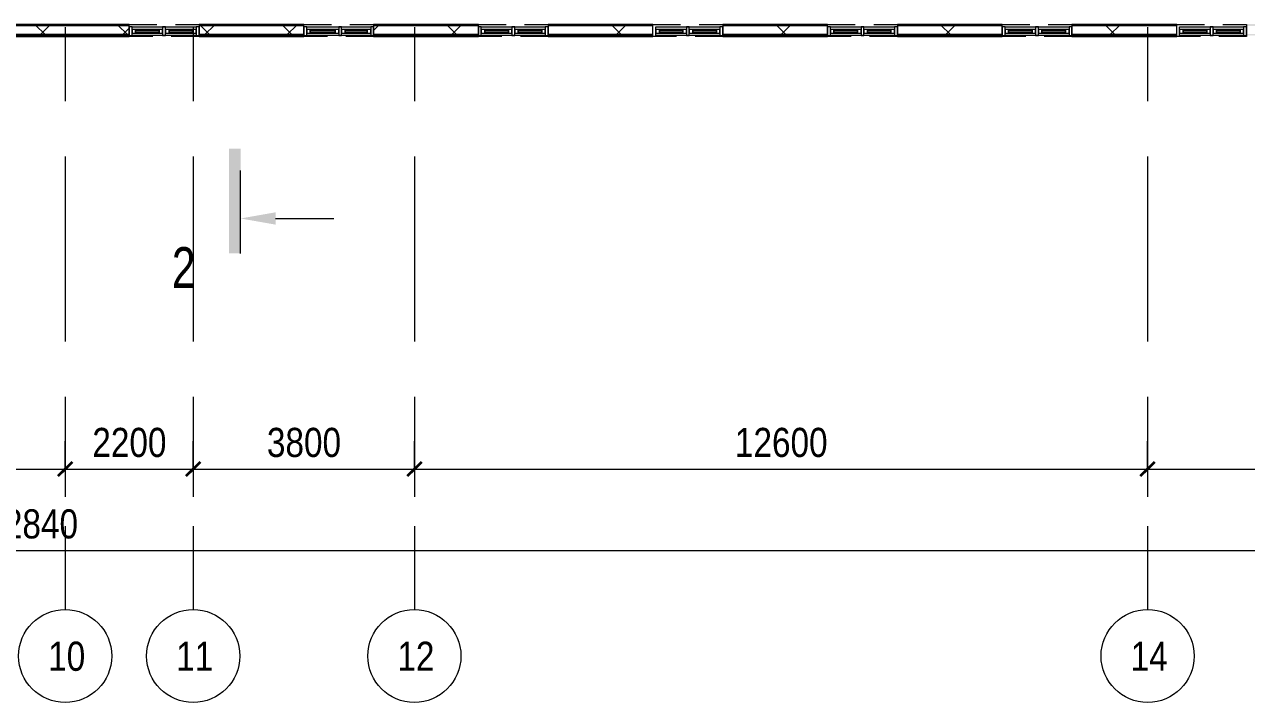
# Model space of a CAD drawing. Header units: millimetres. Extents: x 48966 to 155647, y -43515 to 30475.
# Drawn here: x 103632 to 124632, y -43338 to -31683 of the extents above; entities that cross this region are included whole.
import ezdxf

# ---------------------------------------------------------------- set-up
doc = ezdxf.new("R2010")
doc.units = ezdxf.units.MM
doc.linetypes.add('Осевые', pattern=[6350, 1270, -952.5, 3175, -952.5])
doc.linetypes.add('Сверху', pattern=[793.75, 476.25, -317.5])
for name, color, linetype, lineweight in [('Импосты витража', 7, 'Continuous', 9), ('Импосты витража-1', 7, 'Continuous', 18), ('Общие ребра', 7, 'Continuous', 9), ('Окна', 7, 'Continuous', 9), ('Окна-1', 7, 'Сверху', 9), ('Окна-2', 7, 'Continuous', 18), ('Оси', 7, 'Continuous', 9), ('Оси-1', 7, 'Continuous', 18), ('Оси-2', 7, 'Осевые', 9), ('Размеры', 7, 'Continuous', 9), ('Размеры-200', 7, 'Continuous', 9), ('Разрезы', 7, 'Continuous', 9), ('Стены-1', 7, 'Continuous', 18), ('Штриховка разреза-2', 7, 'Continuous', 9)]:
    doc.layers.add(name, color=color, linetype=linetype, lineweight=lineweight)
doc.styles.add('Arial Narrow', font='Arial Narrow.ttf', dxfattribs={"height": 500})
doc.styles.add('Arial_2', font='Arial.ttf', dxfattribs={"width": 0.75, "height": 700})
doc.dimstyles.new('Диагональ_-_2_5_мм_Arial_narrow', dxfattribs={"dimscale": 304.8, "dimtxt": 511.715487, "dimasz": 0.787402, "dimexe": 1.574803, "dimexo": 0.0625, "dimgap": 0.19685, "dimtad": 1, "dimdec": 0, "dimzin": 0, "dimdsep": 46, "dimtxsty": 'Arial Narrow', "dimblk1": 'OBLIQUE', "dimblk2": 'OBLIQUE', "dimsah": 1, "dimcen": 0.09, "dimdle": 1.574803, "dimazin": 0, "dimtfac": 1, "dimtdec": 4, "dimtix": 1, "dimtmove": 0, "dimatfit": 3, "dimfxl": 1.574803, "dimfxlon": 1, "dimtvp": 1, "dimtolj": 1, "dimtzin": 0, "dimarcsym": 2})
pattern_1 = [(0, (0, 0), (812.8, 203.2), [67.056, -542.544, 67.056, -542.544, -3251.2]), (0, (0, 0), (812.8, 203.2), [-1219.2, 67.056, -1152.144, 67.056, -542.544, -1422.4]), (0, (0, 0), (812.8, 203.2), [-3048, 67.056, -339.344, 67.056, -948.944]), (120, (304.8, 101.6), (-582.37636, 602.30545), [67.056, -542.544, 67.056, -542.544, -3251.2]), (120, (304.8, 101.6), (-582.37636, 602.30545), [-1219.2, 67.056, -1152.144, 67.056, -542.544, -1422.4]), (120, (304.8, 101.6), (-582.37636, 602.30545), [-3048, 67.056, -339.344, 67.056, -948.944]), (240, (406.4, 508), (-230.42364, -805.50545), [67.056, -542.544, 67.056, -542.544, -3251.2]), (240, (406.4, 508), (-230.42364, -805.50545), [-1219.2, 67.056, -1152.144, 67.056, -542.544, -1422.4]), (240, (406.4, 508), (-230.42364, -805.50545), [-3048, 67.056, -339.344, 67.056, -948.944])]

# ---------------------------------------------------------------- blocks, each defined once
blk = doc.blocks.new('M_Окно-Квадратный проем - 1200 x 11450 mm-1434535-План 2-го этажа на отм_ 0_000')
at = {"layer": 'Окна'}
for p, q in [((-608, -102), (-608, 102)), ((592, 102), (592, -102))]:
    blk.add_line(p, q, dxfattribs=at)
at = {"layer": 'Окна-1'}
for p, q in [((-608, 102), (592, 102)), ((592, -102), (-608, -102))]:
    blk.add_line(p, q, dxfattribs=at)
blk = doc.blocks.new('Панель окно - Верхнее левое-8277192-План 2-го этажа на отм_ 0_000')
at = {"layer": 'Окна'}
for p, q in [((202.5, 30), (-202.5, 30)), ((-202.5, 30), (-202.5, -30)), ((202.5, -30), (202.5, 30)), ((-202.5, -30), (202.5, -30))]:
    blk.add_line(p, q, dxfattribs=at)
at = {"layer": 'Окна-2'}
for p, q in [((-202.5, 30), (-262.5, 30)), ((-262.5, 30), (-262.5, -30)), ((-202.5, -30), (-202.5, 30)), ((202.5, 12.5), (-202.5, 12.5)), ((-202.5, 12.5), (-202.5, -12.5)), ((202.5, 30), (202.5, -30)), ((262.5, 30), (202.5, 30)), ((202.5, -12.5), (202.5, 12.5)), ((262.5, -30), (262.5, 30)), ((-262.5, -30), (-202.5, -30)), ((-202.5, -12.5), (202.5, -12.5)), ((202.5, -30), (262.5, -30))]:
    blk.add_line(p, q, dxfattribs=at)
blk = doc.blocks.new('Панель окно - Верхнее правое-8277188-План 2-го этажа на отм_ 0_000')
at = {"layer": 'Окна'}
for p, q in [((202.5, 30), (-202.5, 30)), ((-202.5, 30), (-202.5, -30)), ((202.5, -30), (202.5, 30)), ((-202.5, -30), (202.5, -30))]:
    blk.add_line(p, q, dxfattribs=at)
at = {"layer": 'Окна-2'}
for p, q in [((-202.5, 30), (-262.5, 30)), ((-262.5, 30), (-262.5, -30)), ((-202.5, -30), (-202.5, 30)), ((202.5, 12.5), (-202.5, 12.5)), ((-202.5, 12.5), (-202.5, -12.5)), ((202.5, 30), (202.5, -30)), ((262.5, 30), (202.5, 30)), ((202.5, -12.5), (202.5, 12.5)), ((262.5, -30), (262.5, 30)), ((-262.5, -30), (-202.5, -30)), ((-202.5, -12.5), (202.5, -12.5)), ((202.5, -30), (262.5, -30))]:
    blk.add_line(p, q, dxfattribs=at)
blk = doc.blocks.new('Прямоугольный импост - Прямоугольный импост 1-2037709-План 2-го этажа на отм_ 0_000')
at = {"layer": 'Импосты витража-1'}
for p, q in [((-50, 75), (0, 75)), ((-50, -75), (-50, 75)), ((0, 75), (0, -75)), ((0, -75), (-50, -75))]:
    blk.add_line(p, q, dxfattribs=at)
blk = doc.blocks.new('Прямоугольный импост - Прямоугольный импост 1-2037714-План 2-го этажа на отм_ 0_000')
at = {"layer": 'Импосты витража-1'}
for p, q in [((0, 75), (-50, 75)), ((-50, 75), (-50, -75)), ((0, -75), (0, 75)), ((-50, -75), (0, -75))]:
    blk.add_line(p, q, dxfattribs=at)
blk = doc.blocks.new('Прямоугольный импост - Прямоугольный импост 1-2108582-План 2-го этажа на отм_ 0_000')
at = {"layer": 'Импосты витража-1'}
for p, q in [((-25, 75), (25, 75)), ((-25, -75), (-25, 75)), ((25, 75), (25, -75)), ((25, -75), (-25, -75))]:
    blk.add_line(p, q, dxfattribs=at)
blk = doc.blocks.new('Прямоугольный импост - Прямоугольный импост 1-2125096-План 2-го этажа на отм_ 0_000')
at = {"layer": 'Импосты витража'}
for p, q in [((106032, 25892), (106582, 25892)), ((106582, 25892), (106582, 25742)), ((106582, 25742), (106032, 25742))]:
    blk.add_line(p, q, dxfattribs=at)
blk = doc.blocks.new('Прямоугольный импост - Прямоугольный импост 1-2125097-План 2-го этажа на отм_ 0_000')
at = {"layer": 'Импосты витража'}
for p, q in [((105482, 25742), (105482, 25892)), ((105482, 25892), (106032, 25892)), ((106032, 25742), (105482, 25742))]:
    blk.add_line(p, q, dxfattribs=at)
blk = doc.blocks.new('Панель окно - Верхнее левое-8279401-План 2-го этажа на отм_ 0_000')
at = {"layer": 'Окна'}
for p, q in [((215, 30), (-215, 30)), ((-215, 30), (-215, -30)), ((215, -30), (215, 30)), ((-215, -30), (215, -30))]:
    blk.add_line(p, q, dxfattribs=at)
at = {"layer": 'Окна-2'}
for p, q in [((-215, 30), (-275, 30)), ((-275, 30), (-275, -30)), ((-215, -30), (-215, 30)), ((215, 12), (-215, 12)), ((-215, 12), (-215, -12)), ((215, 30), (215, -30)), ((275, 30), (215, 30)), ((215, -12), (215, 12)), ((275, -30), (275, 30)), ((-275, -30), (-215, -30)), ((-215, -12), (215, -12)), ((215, -30), (275, -30))]:
    blk.add_line(p, q, dxfattribs=at)
blk = doc.blocks.new('Панель окно - Верхнее правое-8286427-План 2-го этажа на отм_ 0_000')
at = {"layer": 'Окна'}
for p, q in [((190, 30), (-190, 30)), ((-190, 30), (-190, -30)), ((190, -30), (190, 30)), ((-190, -30), (190, -30))]:
    blk.add_line(p, q, dxfattribs=at)
at = {"layer": 'Окна-2'}
for p, q in [((-190, 30), (-250, 30)), ((-250, 30), (-250, -30)), ((-190, -30), (-190, 30)), ((190, 12), (-190, 12)), ((-190, 12), (-190, -12)), ((190, 30), (190, -30)), ((250, 30), (190, 30)), ((190, -12), (190, 12)), ((250, -30), (250, 30)), ((-250, -30), (-190, -30)), ((-190, -12), (190, -12)), ((190, -30), (250, -30))]:
    blk.add_line(p, q, dxfattribs=at)
blk = doc.blocks.new('Прямоугольный импост - Прямоугольный импост 1-2125102-План 2-го этажа на отм_ 0_000')
at = {"layer": 'Импосты витража'}
for p, q in [((93482, 25742), (93482, 25892)), ((93482, 25892), (94057, 25892)), ((94057, 25742), (93482, 25742))]:
    blk.add_line(p, q, dxfattribs=at)
blk = doc.blocks.new('Прямоугольный импост - Прямоугольный импост 1-2125103-План 2-го этажа на отм_ 0_000')
at = {"layer": 'Импосты витража'}
for p, q in [((94057, 25892), (94582, 25892)), ((94582, 25892), (94582, 25742)), ((94582, 25742), (94057, 25742))]:
    blk.add_line(p, q, dxfattribs=at)
blk = doc.blocks.new('Ось сетки - По умолчанию 2-349628-План 2-го этажа на отм_ 0_000')
at = {"layer": 'Оси-1'}
blk.add_circle((0, 0), 4, dxfattribs=at)
blk = doc.blocks.new('Разрез - Номер сзади-234830-План 2-го этажа на отм_ 0_000')
at = {"layer": 'Разрезы'}
for points in [[(0, 0), (0, 1), (9, 1), (9, 0)], [(2.47, -3), (3, 0), (3.53, -3)]]:
    blk.add_hatch(color=256, dxfattribs=at).paths.add_polyline_path(points, flags=0)
blk.add_line((3, -3), (3, -8), dxfattribs=at)
blk = doc.blocks.new('DIMBLOCK1-План 2-го этажа на отм_ 0_000')
at = {"layer": 'Размеры-200', "lineweight": 35, "transparency": 16777216}
for points in [[(57332, -40724), (57452, -40604), (57212, -40844)], [(150172, -40724), (150292, -40604), (150052, -40844)]]:
    blk.add_hatch(color=256, dxfattribs=at).paths.add_polyline_path(points, flags=0)
at = {"layer": 'Размеры-200', "transparency": 16777216}
for p, q in [((57332, -40244), (57332, -41204)), ((57332, -40724), (57332, -40244)), ((150172, -40244), (150172, -41204)), ((150172, -40724), (150172, -40244)), ((56852, -40724), (150652, -40724))]:
    blk.add_line(p, q, dxfattribs=at)
at = {"layer": 'Размеры-200', "lineweight": 35, "transparency": 16777216}
for p, q in [((57452, -40604), (57212, -40844)), ((57212, -40844), (57332, -40724)), ((57332, -40724), (57452, -40604)), ((150292, -40604), (150052, -40844)), ((150052, -40844), (150172, -40724)), ((150172, -40724), (150292, -40604))]:
    blk.add_line(p, q, dxfattribs=at)
at = {"layer": 'Размеры-200', "color": 0, "transparency": 16777216, "insert": (102960, -40017), "char_height": 500, "width": 1900.66, "attachment_point": 1, "line_spacing_factor": 0.974696, "style": 'Arial Narrow'}
blk.add_mtext('92840', dxfattribs=at)
blk = doc.blocks.new('_Oblique')
at = {"color": 0, "linetype": 'ByBlock', "lineweight": -2}
blk.add_line((-0.5, -0.5), (0.5, 0.5), dxfattribs=at)
blk = doc.blocks.new('DIMBLOCK10-План 2-го этажа на отм_ 0_000')
at = {"layer": 'Размеры-200', "lineweight": 35, "transparency": 16777216}
for points in [[(98132, -39324), (98252, -39204), (98012, -39444)], [(104332, -39324), (104452, -39204), (104212, -39444)]]:
    blk.add_hatch(color=256, dxfattribs=at).paths.add_polyline_path(points, flags=0)
at = {"layer": 'Размеры-200', "transparency": 16777216}
for p, q in [((98132, -38844), (98132, -39804)), ((98132, -39324), (98132, -38844)), ((104332, -38844), (104332, -39804)), ((104332, -39324), (104332, -38844)), ((98132, -39324), (104332, -39324))]:
    blk.add_line(p, q, dxfattribs=at)
at = {"layer": 'Размеры-200', "lineweight": 35, "transparency": 16777216}
for p, q in [((98252, -39204), (98012, -39444)), ((98132, -39324), (98252, -39204)), ((104452, -39204), (104212, -39444)), ((104332, -39324), (104452, -39204)), ((98012, -39444), (98132, -39324)), ((104212, -39444), (104332, -39324))]:
    blk.add_line(p, q, dxfattribs=at)
at = {"layer": 'Размеры-200', "color": 0, "transparency": 16777216, "insert": (100598, -38617), "char_height": 500, "width": 1520.53, "attachment_point": 1, "line_spacing_factor": 0.974696, "style": 'Arial Narrow'}
blk.add_mtext('6200', dxfattribs=at)
blk = doc.blocks.new('DIMBLOCK11-План 2-го этажа на отм_ 0_000')
at = {"layer": 'Размеры-200', "lineweight": 35, "transparency": 16777216}
for points in [[(104332, -39324), (104452, -39204), (104212, -39444)], [(106532, -39324), (106652, -39204), (106412, -39444)]]:
    blk.add_hatch(color=256, dxfattribs=at).paths.add_polyline_path(points, flags=0)
at = {"layer": 'Размеры-200', "transparency": 16777216}
for p, q in [((104332, -38844), (104332, -39804)), ((104332, -39324), (104332, -38844)), ((106532, -38844), (106532, -39804)), ((106532, -39324), (106532, -38844)), ((104332, -39324), (106532, -39324))]:
    blk.add_line(p, q, dxfattribs=at)
at = {"layer": 'Размеры-200', "lineweight": 35, "transparency": 16777216}
for p, q in [((104452, -39204), (104212, -39444)), ((104332, -39324), (104452, -39204)), ((106652, -39204), (106412, -39444)), ((106532, -39324), (106652, -39204)), ((104212, -39444), (104332, -39324)), ((106412, -39444), (106532, -39324))]:
    blk.add_line(p, q, dxfattribs=at)
at = {"layer": 'Размеры-200', "color": 0, "transparency": 16777216, "insert": (104798, -38617), "char_height": 500, "width": 1520.53, "attachment_point": 1, "line_spacing_factor": 0.974696, "style": 'Arial Narrow'}
blk.add_mtext('2200', dxfattribs=at)
blk = doc.blocks.new('DIMBLOCK12-План 2-го этажа на отм_ 0_000')
at = {"layer": 'Размеры-200', "lineweight": 35, "transparency": 16777216}
for points in [[(106532, -39324), (106652, -39204), (106412, -39444)], [(110332, -39324), (110452, -39204), (110212, -39444)]]:
    blk.add_hatch(color=256, dxfattribs=at).paths.add_polyline_path(points, flags=0)
at = {"layer": 'Размеры-200', "transparency": 16777216}
for p, q in [((106532, -38844), (106532, -39804)), ((106532, -39324), (106532, -38844)), ((110332, -38844), (110332, -39804)), ((110332, -39324), (110332, -38844)), ((106532, -39324), (110332, -39324))]:
    blk.add_line(p, q, dxfattribs=at)
at = {"layer": 'Размеры-200', "lineweight": 35, "transparency": 16777216}
for p, q in [((106652, -39204), (106412, -39444)), ((106532, -39324), (106652, -39204)), ((110452, -39204), (110212, -39444)), ((110332, -39324), (110452, -39204)), ((106412, -39444), (106532, -39324)), ((110212, -39444), (110332, -39324))]:
    blk.add_line(p, q, dxfattribs=at)
at = {"layer": 'Размеры-200', "color": 0, "transparency": 16777216, "insert": (107798, -38617), "char_height": 500, "width": 1520.53, "attachment_point": 1, "line_spacing_factor": 0.974696, "style": 'Arial Narrow'}
blk.add_mtext('3800', dxfattribs=at)
blk = doc.blocks.new('DIMBLOCK13-План 2-го этажа на отм_ 0_000')
at = {"layer": 'Размеры-200', "lineweight": 35, "transparency": 16777216}
for points in [[(110332, -39324), (110452, -39204), (110212, -39444)], [(122932, -39324), (123052, -39204), (122812, -39444)]]:
    blk.add_hatch(color=256, dxfattribs=at).paths.add_polyline_path(points, flags=0)
at = {"layer": 'Размеры-200', "transparency": 16777216}
for p, q in [((110332, -38844), (110332, -39804)), ((110332, -39324), (110332, -38844)), ((122932, -38844), (122932, -39804)), ((122932, -39324), (122932, -38844)), ((110332, -39324), (122932, -39324))]:
    blk.add_line(p, q, dxfattribs=at)
at = {"layer": 'Размеры-200', "lineweight": 35, "transparency": 16777216}
for p, q in [((110452, -39204), (110212, -39444)), ((110332, -39324), (110452, -39204)), ((123052, -39204), (122812, -39444)), ((122932, -39324), (123052, -39204)), ((110212, -39444), (110332, -39324)), ((122812, -39444), (122932, -39324))]:
    blk.add_line(p, q, dxfattribs=at)
at = {"layer": 'Размеры-200', "color": 0, "transparency": 16777216, "insert": (115840, -38617), "char_height": 500, "width": 1900.66, "attachment_point": 1, "line_spacing_factor": 0.974696, "style": 'Arial Narrow'}
blk.add_mtext('12600', dxfattribs=at)
blk = doc.blocks.new('DIMBLOCK14-План 2-го этажа на отм_ 0_000')
at = {"layer": 'Размеры-200', "lineweight": 35, "transparency": 16777216}
for points in [[(122932, -39324), (123052, -39204), (122812, -39444)], [(128932, -39324), (129052, -39204), (128812, -39444)]]:
    blk.add_hatch(color=256, dxfattribs=at).paths.add_polyline_path(points, flags=0)
at = {"layer": 'Размеры-200', "transparency": 16777216}
for p, q in [((122932, -38844), (122932, -39804)), ((122932, -39324), (122932, -38844)), ((128932, -38844), (128932, -39804)), ((128932, -39324), (128932, -38844)), ((122932, -39324), (128932, -39324))]:
    blk.add_line(p, q, dxfattribs=at)
at = {"layer": 'Размеры-200', "lineweight": 35, "transparency": 16777216}
for p, q in [((123052, -39204), (122812, -39444)), ((122932, -39324), (123052, -39204)), ((129052, -39204), (128812, -39444)), ((128932, -39324), (129052, -39204)), ((122812, -39444), (122932, -39324)), ((128812, -39444), (128932, -39324))]:
    blk.add_line(p, q, dxfattribs=at)
at = {"layer": 'Размеры-200', "color": 0, "transparency": 16777216, "insert": (125298, -38617), "char_height": 500, "width": 1520.53, "attachment_point": 1, "line_spacing_factor": 0.974696, "style": 'Arial Narrow'}
blk.add_mtext('6000', dxfattribs=at)

msp = doc.modelspace()

# ---------------------------------------------------------------- hatches: boundary and pattern name
at = {"layer": 'Штриховка разреза-2'}
h = msp.add_hatch(dxfattribs=at)
h.set_pattern_fill('FP_32', color=256, style=0, pattern_type=2)
h.set_pattern_definition(pattern_1)
h.paths.add_polyline_path([(150820.3, -31703.5), (150813, -31683.5), (144231.6, -31683.5), (144231.6, -31703.5), (148511.7, -31703.5)], flags=0)
h.paths.add_polyline_path([(141920.7, -31703.5), (143031.6, -31703.5), (143031.6, -31683.5), (139181.6, -31683.5), (139181.6, -31703.5)], flags=0)
h.paths.add_polyline_path([(135031.6, -31703.5), (137981.6, -31703.5), (137981.6, -31683.5), (135031.6, -31683.5)], flags=0)
h.paths.add_polyline_path([(125443.3, -31703.5), (126431.6, -31703.5), (126431.6, -31683.5), (124631.6, -31683.5), (124631.6, -31703.5)], flags=0)
h.paths.add_polyline_path([(120431.6, -31703.5), (120431.6, -31683.5), (118631.6, -31683.5), (118631.6, -31703.5), (118852.3, -31703.5)], flags=0)
h.paths.add_polyline_path([(123431.6, -31703.5), (123431.6, -31683.5), (121631.6, -31683.5), (121631.6, -31703.5), (122147.8, -31703.5)], flags=0)
h.paths.add_polyline_path([(115631.6, -31703.5), (117431.6, -31703.5), (117431.6, -31683.5), (115631.6, -31683.5)], flags=0)
h.paths.add_polyline_path([(127631.6, -31703.5), (129429.1, -31703.5), (129429.1, -31683.5), (127631.6, -31683.5)], flags=0)
h.paths.add_polyline_path([(130629.1, -31703.5), (133831.6, -31703.5), (133831.6, -31683.5), (130629.1, -31683.5)], flags=0)
h.paths.add_polyline_path([(106631.6, -31703.5), (108431.6, -31703.5), (108431.6, -31683.5), (106631.6, -31683.5)], flags=0)
h.paths.add_polyline_path([(111431.6, -31703.5), (111431.6, -31683.5), (109631.6, -31683.5), (109631.6, -31703.5)], flags=0)
h.paths.add_polyline_path([(112631.6, -31703.5), (114431.6, -31703.5), (114431.6, -31683.5), (112631.6, -31683.5)], flags=0)
h.paths.add_polyline_path([(105431.6, -31703.5), (105431.6, -31683.5), (90881.6, -31683.5), (90881.6, -31703.5), (99079.4, -31703.5)], flags=0)
h.paths.add_polyline_path([(89192.9, -31703.5), (89681.6, -31703.5), (89681.6, -31683.5), (87881.6, -31683.5), (87881.6, -31703.5)], flags=0)
h.paths.add_polyline_path([(86681.6, -31703.5), (86681.6, -31683.5), (83631.6, -31683.5), (83631.6, -31703.5), (85897.4, -31703.5)], flags=0)
h.paths.add_polyline_path([(78735.9, -31703.5), (79171.6, -31703.5), (79171.6, -31683.5), (78735.9, -31683.5)], flags=0)
h.paths.add_polyline_path([(82431.6, -31703.5), (82431.6, -31683.5), (80371.6, -31683.5), (80371.6, -31703.5), (80954.2, -31703.5)], flags=0)
h = msp.add_hatch(dxfattribs=at)
h.set_pattern_fill('FP_33', color=256, style=0, pattern_type=2)
h.set_pattern_definition([(45, (0, 0), (-707.107, 707.107), []), (135, (0, 0), (-707.107, -707.107), [])])
h.paths.add_polyline_path([(137981.6, -31853.5), (137981.6, -31703.5), (135031.6, -31703.5), (135031.6, -31853.5)], flags=0)
h.paths.add_polyline_path([(150874.9, -31853.5), (150896.2, -31853.5), (150841.6, -31703.5), (144231.6, -31703.5), (144231.6, -31853.5), (148511.7, -31853.5)], flags=0)
h.paths.add_polyline_path([(143031.6, -31853.5), (143031.6, -31703.5), (139181.6, -31703.5), (139181.6, -31853.5), (141920.7, -31853.5)], flags=0)
h.paths.add_polyline_path([(127631.6, -31853.5), (129429.1, -31853.5), (129429.1, -31703.5), (127631.6, -31703.5)], flags=0)
h.paths.add_polyline_path([(120431.6, -31853.5), (120431.6, -31703.5), (118631.6, -31703.5), (118631.6, -31853.5), (118852.3, -31853.5)], flags=0)
h.paths.add_polyline_path([(130629.1, -31853.5), (133831.6, -31853.5), (133831.6, -31703.5), (130629.1, -31703.5)], flags=0)
h.paths.add_polyline_path([(115631.6, -31853.5), (117431.6, -31853.5), (117431.6, -31703.5), (115631.6, -31703.5)], flags=0)
h.paths.add_polyline_path([(121631.6, -31853.5), (123431.6, -31853.5), (123431.6, -31703.5), (121631.6, -31703.5)], flags=0)
h.paths.add_polyline_path([(125443.3, -31853.5), (126431.6, -31853.5), (126431.6, -31703.5), (124631.6, -31703.5), (124631.6, -31853.5)], flags=0)
h.paths.add_polyline_path([(112631.6, -31853.5), (114431.6, -31853.5), (114431.6, -31703.5), (112631.6, -31703.5)], flags=0)
h.paths.add_polyline_path([(105431.6, -31853.5), (105431.6, -31703.5), (90881.6, -31703.5), (90881.6, -31853.5), (99079.4, -31853.5)], flags=0)
h.paths.add_polyline_path([(109631.6, -31853.5), (111431.6, -31853.5), (111431.6, -31703.5), (109631.6, -31703.5)], flags=0)
h.paths.add_polyline_path([(108431.6, -31853.5), (108431.6, -31703.5), (106631.6, -31703.5), (106631.6, -31853.5)], flags=0)
h.paths.add_polyline_path([(89681.6, -31853.5), (89681.6, -31703.5), (87881.6, -31703.5), (87881.6, -31853.5), (89192.9, -31853.5)], flags=0)
h.paths.add_polyline_path([(83631.6, -31853.5), (86681.6, -31853.5), (86681.6, -31703.5), (83631.6, -31703.5)], flags=0)
h.paths.add_polyline_path([(82431.6, -31853.5), (82431.6, -31703.5), (80371.6, -31703.5), (80371.6, -31853.5), (80954.2, -31853.5)], flags=0)
h.paths.add_polyline_path([(78736.3, -31853.5), (79171.6, -31853.5), (79171.6, -31703.5), (78735.9, -31703.5)], flags=0)
h = msp.add_hatch(dxfattribs=at)
h.set_pattern_fill('FP_32', color=256, style=0, pattern_type=2)
h.set_pattern_definition(pattern_1)
h.paths.add_polyline_path([(144231.6, -31868.5), (151061.3, -31868.5), (151055.8, -31853.5), (144231.6, -31853.5)], flags=0)
h.paths.add_polyline_path([(143031.6, -31868.5), (143031.6, -31853.5), (139181.6, -31853.5), (139181.6, -31868.5), (141920.7, -31868.5)], flags=0)
h.paths.add_polyline_path([(137981.6, -31868.5), (137981.6, -31853.5), (135031.6, -31853.5), (135031.6, -31868.5)], flags=0)
h.paths.add_polyline_path([(127631.6, -31868.5), (129429.1, -31868.5), (129429.1, -31853.5), (127631.6, -31853.5)], flags=0)
h.paths.add_polyline_path([(130629.1, -31868.5), (133831.6, -31868.5), (133831.6, -31853.5), (130629.1, -31853.5)], flags=0)
h.paths.add_polyline_path([(121631.6, -31868.5), (123431.6, -31868.5), (123431.6, -31853.5), (121631.6, -31853.5)], flags=0)
h.paths.add_polyline_path([(120431.6, -31868.5), (120431.6, -31853.5), (118631.6, -31853.5), (118631.6, -31868.5), (118852.3, -31868.5)], flags=0)
h.paths.add_polyline_path([(124631.6, -31868.5), (126431.6, -31868.5), (126431.6, -31853.5), (124631.6, -31853.5)], flags=0)
h.paths.add_polyline_path([(117204.5, -31868.5), (117431.6, -31868.5), (117431.6, -31853.5), (115631.6, -31853.5), (115631.6, -31868.5)], flags=0)
h.paths.add_polyline_path([(112631.6, -31868.5), (114431.6, -31868.5), (114431.6, -31853.5), (112631.6, -31853.5)], flags=0)
h.paths.add_polyline_path([(106631.6, -31868.5), (108431.6, -31868.5), (108431.6, -31853.5), (106631.6, -31853.5)], flags=0)
h.paths.add_polyline_path([(109631.6, -31868.5), (111431.6, -31868.5), (111431.6, -31853.5), (109631.6, -31853.5)], flags=0)
h.paths.add_polyline_path([(105431.6, -31868.5), (105431.6, -31853.5), (90881.6, -31853.5), (90881.6, -31868.5), (99079.4, -31868.5)], flags=0)
h.paths.add_polyline_path([(83631.6, -31868.5), (86681.6, -31868.5), (86681.6, -31853.5), (83631.6, -31853.5)], flags=0)
h.paths.add_polyline_path([(89681.6, -31868.5), (89681.6, -31853.5), (87881.6, -31853.5), (87881.6, -31868.5), (89192.9, -31868.5)], flags=0)
h.paths.add_polyline_path([(80954.2, -31868.5), (82431.6, -31868.5), (82431.6, -31853.5), (80371.6, -31853.5), (80371.6, -31868.5)], flags=0)
h.paths.add_polyline_path([(78736.4, -31868.5), (79171.6, -31868.5), (79171.6, -31853.5), (78736.3, -31853.5)], flags=0)
h = msp.add_hatch(dxfattribs=at)
h.set_pattern_fill('FP_2', color=256, style=0, pattern_type=2)
h.set_pattern_definition([(45, (0, 0), (-502.8943, 502.8943), []), (45, (0, 762), (-502.8943, 502.8943), [])])
h.paths.add_polyline_path([(151084.5, -31888.5), (151077.2, -31868.5), (144231.6, -31868.5), (144231.6, -31888.5), (150887.6, -31888.5)], flags=0)
h.paths.add_polyline_path([(143031.6, -31888.5), (143031.6, -31868.5), (139181.6, -31868.5), (139181.6, -31888.5), (141920.7, -31888.5)], flags=0)
h.paths.add_polyline_path([(137981.6, -31888.5), (137981.6, -31868.5), (135031.6, -31868.5), (135031.6, -31888.5)], flags=0)
h.paths.add_polyline_path([(133831.6, -31888.5), (133831.6, -31868.5), (130629.1, -31868.5), (130629.1, -31888.5), (132034.2, -31888.5)], flags=0)
h.paths.add_polyline_path([(129429.1, -31888.5), (129429.1, -31868.5), (127631.6, -31868.5), (127631.6, -31888.5), (128738.8, -31888.5)], flags=0)
h.paths.add_polyline_path([(123431.6, -31888.5), (123431.6, -31868.5), (121631.6, -31868.5), (121631.6, -31888.5), (122147.8, -31888.5)], flags=0)
h.paths.add_polyline_path([(114431.6, -31888.5), (114431.6, -31868.5), (112631.6, -31868.5), (112631.6, -31888.5)], flags=0)
h.paths.add_polyline_path([(124631.6, -31888.5), (126431.6, -31888.5), (126431.6, -31868.5), (124631.6, -31868.5)], flags=0)
h.paths.add_polyline_path([(120431.6, -31888.5), (120431.6, -31868.5), (118631.6, -31868.5), (118631.6, -31888.5), (118852.3, -31888.5)], flags=0)
h.paths.add_polyline_path([(115631.6, -31888.5), (117431.6, -31888.5), (117431.6, -31868.5), (115631.6, -31868.5)], flags=0)
h.paths.add_polyline_path([(109631.6, -31888.5), (111431.6, -31888.5), (111431.6, -31868.5), (109631.6, -31868.5)], flags=0)
h.paths.add_polyline_path([(106631.6, -31888.5), (108431.6, -31888.5), (108431.6, -31868.5), (106631.6, -31868.5)], flags=0)
h.paths.add_polyline_path([(105431.6, -31888.5), (105431.6, -31868.5), (90881.6, -31868.5), (90881.6, -31888.5), (99079.4, -31888.5)], flags=0)
h.paths.add_polyline_path([(85897.4, -31888.5), (86681.6, -31888.5), (86681.6, -31868.5), (83631.6, -31868.5), (83631.6, -31888.5)], flags=0)
h.paths.add_polyline_path([(80371.6, -31888.5), (82431.6, -31888.5), (82431.6, -31868.5), (80371.6, -31868.5)], flags=0)
h.paths.add_polyline_path([(87881.6, -31888.5), (89681.6, -31888.5), (89681.6, -31868.5), (87881.6, -31868.5)], flags=0)
h.paths.add_polyline_path([(79171.6, -31888.5), (79171.6, -31868.5), (78736.4, -31868.5), (78736.4, -31888.5)], flags=0)

# ---------------------------------------------------------------- linework, layer by layer
at = {"layer": 'Общие ребра'}
for p, q in [((90881.6, -31703.5), (105431.6, -31703.5)), ((106631.6, -31703.5), (108431.6, -31703.5)), ((109631.6, -31703.5), (111431.6, -31703.5)), ((112631.6, -31703.5), (114431.6, -31703.5)), ((115631.6, -31703.5), (117431.6, -31703.5)), ((118631.6, -31703.5), (120431.6, -31703.5)), ((121631.6, -31703.5), (123431.6, -31703.5)), ((90881.6, -31853.5), (105431.6, -31853.5)), ((90881.6, -31868.5), (105431.6, -31868.5)), ((106631.6, -31853.5), (108431.6, -31853.5)), ((106631.6, -31868.5), (108431.6, -31868.5)), ((109631.6, -31853.5), (111431.6, -31853.5)), ((109631.6, -31868.5), (111431.6, -31868.5)), ((112631.6, -31853.5), (114431.6, -31853.5)), ((112631.6, -31868.5), (114431.6, -31868.5)), ((115631.6, -31853.5), (117431.6, -31853.5)), ((115631.6, -31868.5), (117431.6, -31868.5)), ((118631.6, -31853.5), (120431.6, -31853.5)), ((118631.6, -31868.5), (120431.6, -31868.5)), ((121631.6, -31853.5), (123431.6, -31853.5)), ((121631.6, -31868.5), (123431.6, -31868.5))]:
    msp.add_line(p, q, dxfattribs=at)
at = {"layer": 'Оси-2'}
for p, q in [((104331.6, 25417.1), (104331.6, -41737.8)), ((106531.6, 25417.1), (106531.6, -41737.8)), ((110331.6, 25417.1), (110331.6, -41737.8)), ((122931.6, 25417.1), (122931.6, -41737.8))]:
    msp.add_line(p, q, dxfattribs=at)
at = {"layer": 'Разрезы'}
msp.add_line((107346.4, -35618.2), (107346.4, -34193.5), dxfattribs=at)
at = {"layer": 'Стены-1'}
for p, q in [((105431.6, -31683.5), (90881.6, -31683.5)), ((105431.6, -31888.5), (105431.6, -31683.5)), ((108431.6, -31683.5), (106631.6, -31683.5)), ((106631.6, -31683.5), (106631.6, -31888.5)), ((108431.6, -31888.5), (108431.6, -31683.5)), ((111431.6, -31683.5), (109631.6, -31683.5)), ((109631.6, -31683.5), (109631.6, -31888.5)), ((111431.6, -31888.5), (111431.6, -31683.5)), ((114431.6, -31683.5), (112631.6, -31683.5)), ((112631.6, -31683.5), (112631.6, -31888.5)), ((114431.6, -31888.5), (114431.6, -31683.5)), ((117431.6, -31683.5), (115631.6, -31683.5)), ((115631.6, -31683.5), (115631.6, -31888.5)), ((117431.6, -31888.5), (117431.6, -31683.5)), ((120431.6, -31683.5), (118631.6, -31683.5)), ((118631.6, -31683.5), (118631.6, -31888.5)), ((120431.6, -31888.5), (120431.6, -31683.5)), ((123431.6, -31683.5), (121631.6, -31683.5)), ((121631.6, -31683.5), (121631.6, -31888.5)), ((123431.6, -31888.5), (123431.6, -31683.5)), ((90881.6, -31888.5), (105431.6, -31888.5)), ((106631.6, -31888.5), (108431.6, -31888.5)), ((109631.6, -31888.5), (111431.6, -31888.5)), ((112631.6, -31888.5), (114431.6, -31888.5)), ((115631.6, -31888.5), (117431.6, -31888.5)), ((118631.6, -31888.5), (120431.6, -31888.5)), ((121631.6, -31888.5), (123431.6, -31888.5))]:
    msp.add_line(p, q, dxfattribs=at)

# ---------------------------------------------------------------- block references
at = {"layer": 'Импосты витража', "rotation": 180}
for name, p in [('Прямоугольный импост - Прямоугольный импост 1-2037714-План 2-го этажа на отм_ 0_000', (105431.6, -31800.9)), ('Прямоугольный импост - Прямоугольный импост 1-2125096-План 2-го этажа на отм_ 0_000', (212063.2, -5983.8)), ('Прямоугольный импост - Прямоугольный импост 1-2125097-План 2-го этажа на отм_ 0_000', (212063.2, -5983.8)), ('Прямоугольный импост - Прямоугольный импост 1-2037714-План 2-го этажа на отм_ 0_000', (108431.6, -31800.9)), ('Прямоугольный импост - Прямоугольный импост 1-2037714-План 2-го этажа на отм_ 0_000', (111431.6, -31800.9)), ('Прямоугольный импост - Прямоугольный импост 1-2125096-План 2-го этажа на отм_ 0_000', (218063.2, -5983.8)), ('Прямоугольный импост - Прямоугольный импост 1-2125097-План 2-го этажа на отм_ 0_000', (218063.2, -5983.8)), ('Прямоугольный импост - Прямоугольный импост 1-2125096-План 2-го этажа на отм_ 0_000', (221063.2, -5983.8)), ('Прямоугольный импост - Прямоугольный импост 1-2125097-План 2-го этажа на отм_ 0_000', (221063.2, -5983.8)), ('Прямоугольный импост - Прямоугольный импост 1-2037714-План 2-го этажа на отм_ 0_000', (117431.6, -31800.9)), ('Прямоугольный импост - Прямоугольный импост 1-2125096-План 2-го этажа на отм_ 0_000', (224063.2, -5983.8)), ('Прямоугольный импост - Прямоугольный импост 1-2125097-План 2-го этажа на отм_ 0_000', (224063.2, -5983.8)), ('Прямоугольный импост - Прямоугольный импост 1-2037714-План 2-го этажа на отм_ 0_000', (120431.6, -31800.9)), ('Прямоугольный импост - Прямоугольный импост 1-2125096-План 2-го этажа на отм_ 0_000', (227063.2, -5983.8)), ('Прямоугольный импост - Прямоугольный импост 1-2125097-План 2-го этажа на отм_ 0_000', (227063.2, -5983.8)), ('Прямоугольный импост - Прямоугольный импост 1-2125096-План 2-го этажа на отм_ 0_000', (230063.2, -5983.8)), ('Прямоугольный импост - Прямоугольный импост 1-2125097-План 2-го этажа на отм_ 0_000', (230063.2, -5983.8))]:
    msp.add_blockref(name, p, dxfattribs=at)
at = {"layer": 'Импосты витража', "extrusion": (0, 0, -1), "rotation": 180}
for name, p in [('Прямоугольный импост - Прямоугольный импост 1-2108582-План 2-го этажа на отм_ 0_000', (-106031.6, -31800.9)), ('Прямоугольный импост - Прямоугольный импост 1-2037709-План 2-го этажа на отм_ 0_000', (-106631.6, -31800.9)), ('Прямоугольный импост - Прямоугольный импост 1-2108582-План 2-го этажа на отм_ 0_000', (-109056.6, -31800.9)), ('Прямоугольный импост - Прямоугольный импост 1-2037709-План 2-го этажа на отм_ 0_000', (-109631.6, -31800.9)), ('Прямоугольный импост - Прямоугольный импост 1-2108582-План 2-го этажа на отм_ 0_000', (-112031.6, -31800.9)), ('Прямоугольный импост - Прямоугольный импост 1-2037709-План 2-го этажа на отм_ 0_000', (-112631.6, -31800.9)), ('Прямоугольный импост - Прямоугольный импост 1-2108582-План 2-го этажа на отм_ 0_000', (-115031.6, -31800.9)), ('Прямоугольный импост - Прямоугольный импост 1-2037709-План 2-го этажа на отм_ 0_000', (-115631.6, -31800.9)), ('Прямоугольный импост - Прямоугольный импост 1-2108582-План 2-го этажа на отм_ 0_000', (-118031.6, -31800.9)), ('Прямоугольный импост - Прямоугольный импост 1-2037709-План 2-го этажа на отм_ 0_000', (-118631.6, -31800.9)), ('Прямоугольный импост - Прямоугольный импост 1-2108582-План 2-го этажа на отм_ 0_000', (-121031.6, -31800.9)), ('Прямоугольный импост - Прямоугольный импост 1-2037709-План 2-го этажа на отм_ 0_000', (-121631.6, -31800.9)), ('Прямоугольный импост - Прямоугольный импост 1-2108582-План 2-го этажа на отм_ 0_000', (-124031.6, -31800.9)), ('Прямоугольный импост - Прямоугольный импост 1-2037709-План 2-го этажа на отм_ 0_000', (-124631.6, -31800.9))]:
    msp.add_blockref(name, p, dxfattribs=at)
at = {"layer": 'Импосты витража'}
for name in ['Прямоугольный импост - Прямоугольный импост 1-2125102-План 2-го этажа на отм_ 0_000', 'Прямоугольный импост - Прямоугольный импост 1-2125103-План 2-го этажа на отм_ 0_000']:
    msp.add_blockref(name, (15000, -57618.1), dxfattribs=at)
at = {"layer": 'Окна', "rotation": 180}
for p in [(106023.4, -31786), (109023.4, -31786), (112023.4, -31786), (115023.4, -31786), (118023.4, -31786), (121023.4, -31786), (124023.4, -31786)]:
    msp.add_blockref('M_Окно-Квадратный проем - 1200 x 11450 mm-1434535-План 2-го этажа на отм_ 0_000', p, dxfattribs=at)
at = {"layer": 'Окна'}
for name, p in [('Панель окно - Верхнее левое-8277192-План 2-го этажа на отм_ 0_000', (105744.1, -31800.9)), ('Панель окно - Верхнее правое-8277188-План 2-го этажа на отм_ 0_000', (106319.1, -31800.9)), ('Панель окно - Верхнее левое-8279401-План 2-го этажа на отм_ 0_000', (108756.6, -31800.9)), ('Панель окно - Верхнее правое-8286427-План 2-го этажа на отм_ 0_000', (109331.6, -31800.9)), ('Панель окно - Верхнее левое-8277192-План 2-го этажа на отм_ 0_000', (111744.1, -31800.9)), ('Панель окно - Верхнее правое-8277188-План 2-го этажа на отм_ 0_000', (112319.1, -31800.9)), ('Панель окно - Верхнее левое-8277192-План 2-го этажа на отм_ 0_000', (114744.1, -31800.9)), ('Панель окно - Верхнее правое-8277188-План 2-го этажа на отм_ 0_000', (115319.1, -31800.9)), ('Панель окно - Верхнее левое-8277192-План 2-го этажа на отм_ 0_000', (117744.1, -31800.9)), ('Панель окно - Верхнее правое-8277188-План 2-го этажа на отм_ 0_000', (118319.1, -31800.9)), ('Панель окно - Верхнее левое-8277192-План 2-го этажа на отм_ 0_000', (120744.1, -31800.9)), ('Панель окно - Верхнее правое-8277188-План 2-го этажа на отм_ 0_000', (121319.1, -31800.9)), ('Панель окно - Верхнее левое-8277192-План 2-го этажа на отм_ 0_000', (123744.1, -31800.9)), ('Панель окно - Верхнее правое-8277188-План 2-го этажа на отм_ 0_000', (124319.1, -31800.9))]:
    msp.add_blockref(name, p, dxfattribs=at)
at = {"layer": 'Оси-1', "xscale": 199.9999999999999, "yscale": 199.9999999999999, "zscale": 199.9999999999999, "rotation": 180}
for p in [(104331.6, -42537.8), (106531.6, -42537.8), (110331.6, -42537.8), (122931.6, -42537.8)]:
    msp.add_blockref('Ось сетки - По умолчанию 2-349628-План 2-го этажа на отм_ 0_000', p, dxfattribs=at)
at = {"layer": 'Разрезы', "xscale": 199.9999999999999, "yscale": 199.9999999999999, "zscale": 199.9999999999999, "rotation": 90}
msp.add_blockref('Разрез - Номер сзади-234830-План 2-го этажа на отм_ 0_000', (107346.4, -35618.2), dxfattribs=at)

# ---------------------------------------------------------------- texts
at = {"layer": 'Оси', "char_height": 500, "width": 769.62, "attachment_point": 1, "style": 'Arial Narrow'}
for s, insert in [('10', (104039.4, -42291.7)), ('11', (106239.4, -42291.7)), ('12', (110039.4, -42291.7)), ('14', (122639.4, -42291.7))]:
    msp.add_mtext(s, dxfattribs=dict(at, insert=insert))
at = {"layer": 'Разрезы', "insert": (106164.2, -35511.1), "char_height": 700, "width": 505.063, "attachment_point": 1, "style": 'Arial_2'}
msp.add_mtext('\\fArial|b0|i0|c204|p34|;\\W.75;2', dxfattribs=at)

# ---------------------------------------------------------------- dimensions: what is measured, and where the dimension line sits
at = {"layer": 'Размеры'}
for base, p1, p2, override, picture, middle in [((104331.6, -39323.6), (98131.6, -38843.6), (104331.6, -38843.6), {"dimpost": '<>', "dimfxl": 6200}, 'DIMBLOCK10-План 2-го этажа на отм_ 0_000', (101231.6, -39008.3)), ((106531.6, -39323.6), (104331.6, -38843.6), (106531.6, -38843.6), {"dimpost": '<>', "dimfxl": 2200}, 'DIMBLOCK11-План 2-го этажа на отм_ 0_000', (105431.6, -39008.3)), ((110331.6, -39323.6), (106531.6, -38843.6), (110331.6, -38843.6), {"dimpost": '<>', "dimfxl": 3800}, 'DIMBLOCK12-План 2-го этажа на отм_ 0_000', (108431.6, -39008.3)), ((122931.6, -39323.6), (110331.6, -38843.6), (122931.6, -38843.6), {"dimpost": '<>', "dimfxl": 12600}, 'DIMBLOCK13-План 2-го этажа на отм_ 0_000', (116631.6, -39008.3)), ((128931.6, -39323.6), (122931.6, -38843.6), (128931.6, -38843.6), {"dimpost": '<>', "dimfxl": 6000}, 'DIMBLOCK14-План 2-го этажа на отм_ 0_000', (125931.6, -39008.3)), ((150171.6, -40723.6), (57331.6, -40243.6), (150171.6, -40243.6), {"dimpost": '<>', "dimfxl": 92840}, 'DIMBLOCK1-План 2-го этажа на отм_ 0_000', (103751.6, -40408.3))]:
    dim = msp.add_linear_dim(base=base, p1=p1, p2=p2, dimstyle='Диагональ_-_2_5_мм_Arial_narrow', override=override, dxfattribs=at)
    dim.commit()
    dim.dimension.update_dxf_attribs({"geometry": picture, "text_midpoint": middle})

doc.saveas('drawing.dxf')
